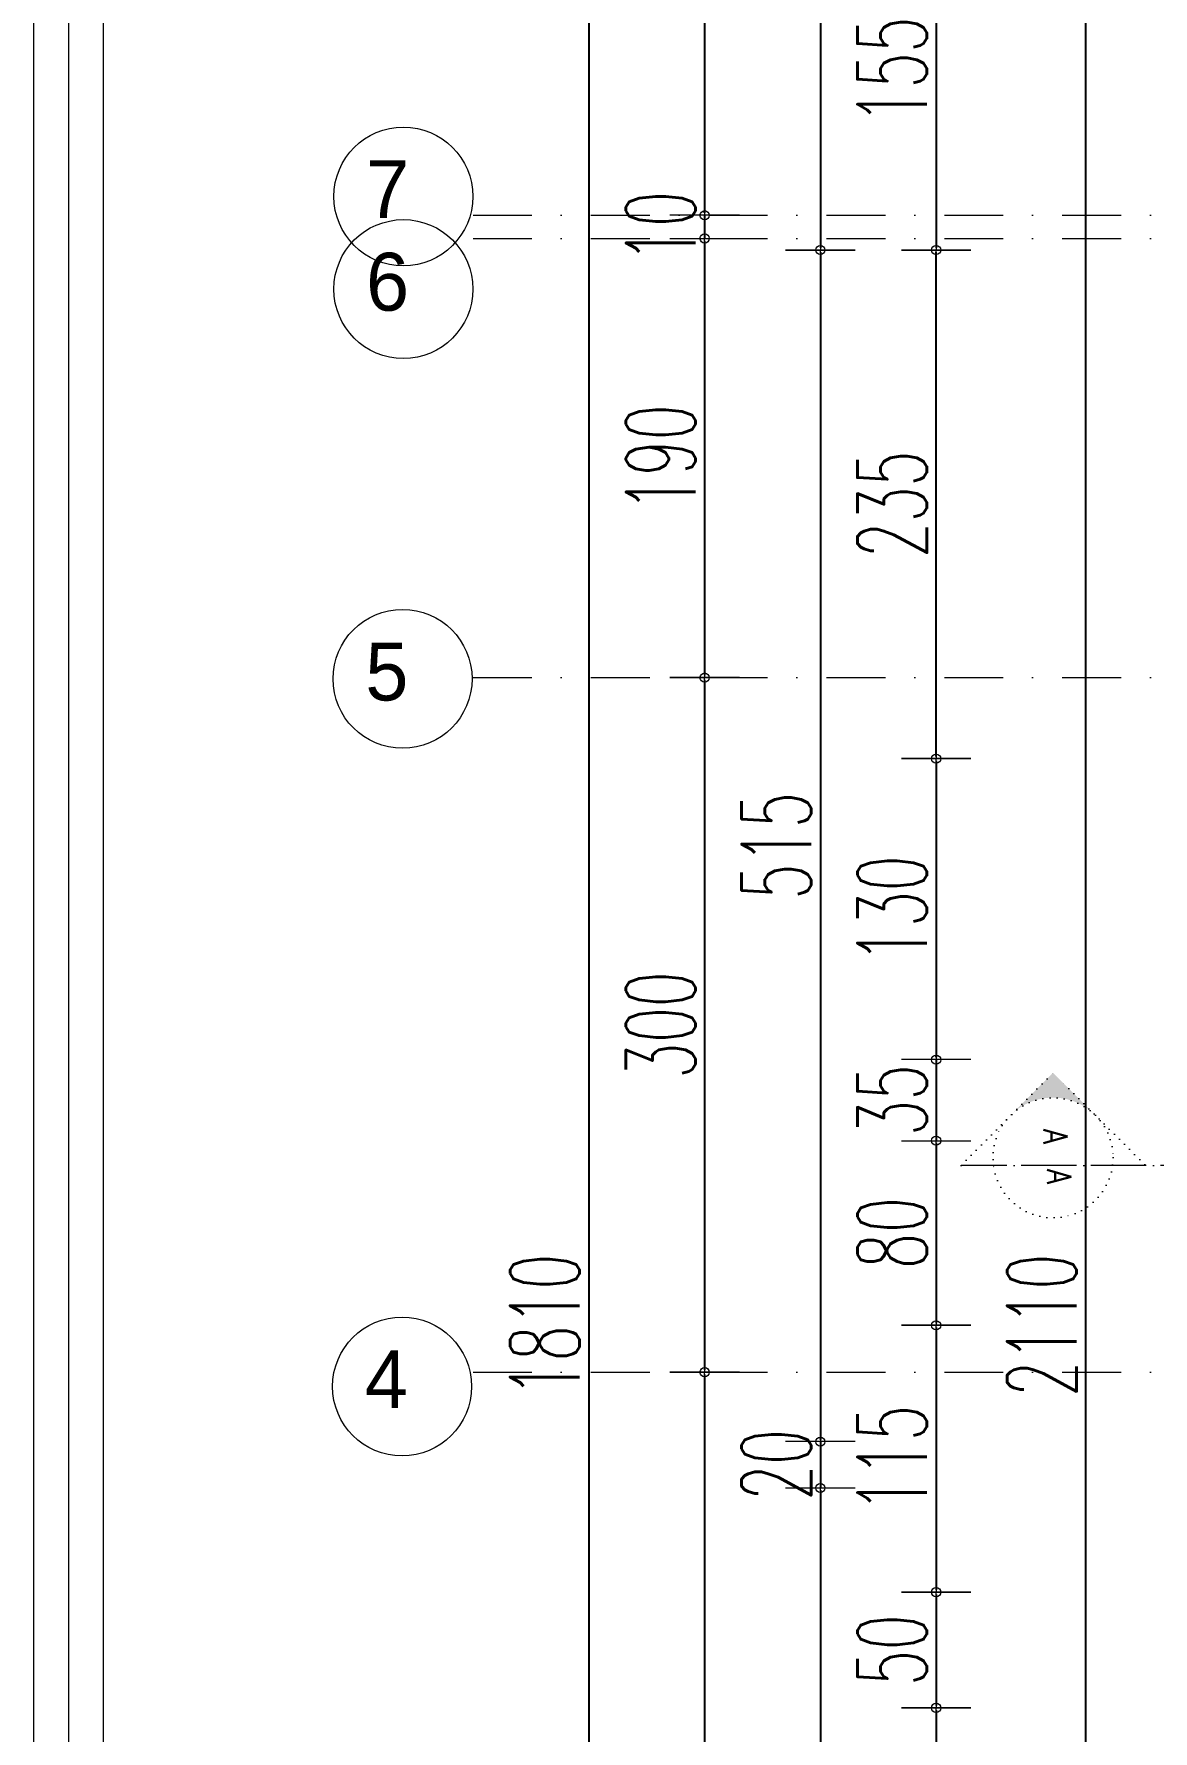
# Model space of a CAD drawing. Header units: millimetres. Extents: x -16104 to 67872, y -88009 to 12107.
# Drawn here: x 21110 to 21594, y 10345 to 11078 of the extents above; entities that cross this region are included whole.
import ezdxf
from ezdxf.enums import TextEntityAlignment as Align

# ---------------------------------------------------------------- set-up
doc = ezdxf.new("R2010")
doc.units = ezdxf.units.MM
for name, pattern in [('ACAD_ISO04W100', [30, 24, -3, 0, -3]), ('ACAD_ISO07W100', [3, 0, -3]), ('DASHDOTX2', [50.8, 25.4, -12.7, 0, -12.7])]:
    doc.linetypes.add(name, pattern=pattern)
doc.layers.get('0').update_dxf_attribs({"color": 241})
for name, color, linetype, lineweight in [('AKS', 1, 'ACAD_ISO07W100', 5), ('akslar', 144, 'Continuous', 20), ('c05', 32, 'Continuous', 13), ('OLCU', 54, 'Continuous', 13)]:
    doc.layers.add(name, color=color, linetype=linetype, lineweight=lineweight)
doc.styles.add('DIM', font='Txttw.shx', dxfattribs={"width": 0.6})
doc.styles.add('DIMENSIONS', font='simplex', dxfattribs={"width": 0.8})
doc.dimstyles.new('50', dxfattribs={"dimscale": 0, "dimtxt": 30, "dimasz": 1, "dimexe": 0, "dimexo": 2, "dimgap": 4, "dimtad": 1, "dimdec": 0, "dimzin": 0, "dimdsep": 46, "dimtxsty": 'DIM', "dimblk1": 'DOT', "dimblk2": 'DOT', "dimsah": 1, "dimcen": 1.5, "dimdle": 3, "dimse1": 1, "dimse2": 1, "dimclrd": 256, "dimclre": 9, "dimclrt": 256, "dimadec": 0, "dimazin": 0, "dimtfac": 0.24, "dimtdec": 0, "dimtix": 1, "dimtmove": 2, "dimatfit": 3, "dimldrblk": 'DOT', "dimfxl": 0, "dimtolj": 1, "dimtzin": 15, "dimarcsym": 0})

# ---------------------------------------------------------------- blocks, each defined once
blk = doc.blocks.new('DOT')
for p, q in [((0, 15), (0, -15)), ((-2, 0), (0, 0)), ((2, 0), (0, 0))]:
    blk.add_line(p, q)
blk.add_circle((0, 0), 2)
blk = doc.blocks.new('*D5001')
at = {"layer": 'Defpoints', "color": 0, "transparency": 16777216}
for p in [(21549.82, 11139.89), (21499.82, 10984.73), (21549.82, 10984.73)]:
    blk.add_point(p, dxfattribs=at)
at = {"layer": 'OLCU', "lineweight": -2, "transparency": 16777216}
blk.add_line((21499.82, 11138.89), (21499.82, 10985.73), dxfattribs=at)
for p, rotation in [((21499.82, 11139.89), 90), ((21499.82, 10984.73), 270)]:
    blk.add_blockref('DOT', p, dxfattribs=dict(at, rotation=rotation))
at = {"layer": 'OLCU', "transparency": 16777216, "insert": (21480.82, 11062.31), "char_height": 30, "attachment_point": 5, "rotation": 90, "style": 'DIM'}
blk.add_mtext('\\A1;155', dxfattribs=at)
blk = doc.blocks.new('*D5002')
at = {"layer": 'Defpoints', "color": 0, "transparency": 16777216}
for p in [(21549.82, 10765.04), (21499.82, 10635.04), (21549.82, 10635.04)]:
    blk.add_point(p, dxfattribs=at)
at = {"layer": 'OLCU', "lineweight": -2, "transparency": 16777216}
blk.add_line((21499.82, 10764.04), (21499.82, 10636.04), dxfattribs=at)
for p, rotation in [((21499.82, 10765.04), 90), ((21499.82, 10635.04), 270)]:
    blk.add_blockref('DOT', p, dxfattribs=dict(at, rotation=rotation))
at = {"layer": 'OLCU', "transparency": 16777216, "insert": (21480.82, 10700.04), "char_height": 30, "attachment_point": 5, "rotation": 90, "style": 'DIM'}
blk.add_mtext('\\A1;130', dxfattribs=at)
blk = doc.blocks.new('*D5003')
at = {"layer": 'Defpoints', "color": 0, "transparency": 16777216}
for p in [(21549.82, 10600.04), (21499.82, 10520.29), (21549.82, 10520.29)]:
    blk.add_point(p, dxfattribs=at)
at = {"layer": 'OLCU', "lineweight": -2, "transparency": 16777216}
blk.add_line((21499.82, 10599.04), (21499.82, 10521.29), dxfattribs=at)
for p, rotation in [((21499.82, 10600.04), 90), ((21499.82, 10520.29), 270)]:
    blk.add_blockref('DOT', p, dxfattribs=dict(at, rotation=rotation))
at = {"layer": 'OLCU', "transparency": 16777216, "insert": (21480.82, 10560.17), "char_height": 30, "attachment_point": 5, "rotation": 90, "style": 'DIM'}
blk.add_mtext('\\A1;80', dxfattribs=at)
blk = doc.blocks.new('*D5004')
at = {"layer": 'Defpoints', "color": 0, "transparency": 16777216}
for p in [(21549.82, 10520.29), (21499.82, 10405.04), (21549.82, 10405.04)]:
    blk.add_point(p, dxfattribs=at)
at = {"layer": 'OLCU', "lineweight": -2, "transparency": 16777216}
blk.add_line((21499.82, 10519.29), (21499.82, 10406.04), dxfattribs=at)
for p, rotation in [((21499.82, 10520.29), 90), ((21499.82, 10405.04), 270)]:
    blk.add_blockref('DOT', p, dxfattribs=dict(at, rotation=rotation))
at = {"layer": 'OLCU', "transparency": 16777216, "insert": (21480.82, 10462.67), "char_height": 30, "attachment_point": 5, "rotation": 90, "style": 'DIM'}
blk.add_mtext('\\A1;115', dxfattribs=at)
blk = doc.blocks.new('*D5007')
at = {"layer": 'Defpoints', "color": 0, "transparency": 16777216}
for p in [(21499.82, 10984.73), (21449.82, 10470.04), (21484.82, 10470.04)]:
    blk.add_point(p, dxfattribs=at)
at = {"layer": 'OLCU', "lineweight": -2, "transparency": 16777216}
blk.add_line((21449.82, 10983.73), (21449.82, 10471.04), dxfattribs=at)
for p, rotation in [((21449.82, 10984.73), 90), ((21449.82, 10470.04), 270)]:
    blk.add_blockref('DOT', p, dxfattribs=dict(at, rotation=rotation))
at = {"layer": 'OLCU', "transparency": 16777216, "insert": (21430.82, 10727.39), "char_height": 30, "attachment_point": 5, "rotation": 90, "style": 'DIM'}
blk.add_mtext('\\A1;515', dxfattribs=at)
blk = doc.blocks.new('*D5008')
at = {"layer": 'Defpoints', "color": 0, "transparency": 16777216}
for p in [(21549.82, 10450.04), (21449.82, 9615.54), (21484.82, 9615.54)]:
    blk.add_point(p, dxfattribs=at)
at = {"layer": 'OLCU', "lineweight": -2, "transparency": 16777216}
blk.add_line((21449.82, 10449.04), (21449.82, 9616.54), dxfattribs=at)
for p, rotation in [((21449.82, 10450.04), 90), ((21449.82, 9615.54), 270)]:
    blk.add_blockref('DOT', p, dxfattribs=dict(at, rotation=rotation))
at = {"layer": 'OLCU', "transparency": 16777216, "insert": (21430.82, 10032.79), "char_height": 30, "attachment_point": 5, "rotation": 90, "style": 'DIM'}
blk.add_mtext('\\A1;835', dxfattribs=at)
blk = doc.blocks.new('*D5010')
at = {"layer": 'Defpoints', "color": 0, "transparency": 16777216}
for p in [(21384.82, 11425.04), (21349.82, 9615.54), (21384.82, 9615.54)]:
    blk.add_point(p, dxfattribs=at)
at = {"layer": 'OLCU', "lineweight": -2, "transparency": 16777216}
blk.add_line((21349.82, 11424.04), (21349.82, 9616.54), dxfattribs=at)
for p, rotation in [((21349.82, 11425.04), 90), ((21349.82, 9615.54), 270)]:
    blk.add_blockref('DOT', p, dxfattribs=dict(at, rotation=rotation))
at = {"layer": 'OLCU', "transparency": 16777216, "insert": (21330.82, 10520.29), "char_height": 30, "attachment_point": 5, "rotation": 90, "style": 'DIM'}
blk.add_mtext('\\A1;1810', dxfattribs=at)
blk = doc.blocks.new('*D5038')
at = {"layer": 'Defpoints', "color": 0, "transparency": 16777216}
for p in [(21499.82, 10635.04), (21499.82, 10600.04), (21499.82, 10600.04)]:
    blk.add_point(p, dxfattribs=at)
at = {"layer": 'OLCU', "lineweight": -2, "transparency": 16777216}
for p, q in [((21499.82, 10636.04), (21499.82, 10637.04)), ((21499.82, 10635.04), (21499.82, 10600.04)), ((21499.82, 10599.04), (21499.82, 10598.04))]:
    blk.add_line(p, q, dxfattribs=at)
for p, rotation in [((21499.82, 10635.04), 270), ((21499.82, 10600.04), 90)]:
    blk.add_blockref('DOT', p, dxfattribs=dict(at, rotation=rotation))
at = {"layer": 'OLCU', "transparency": 16777216, "insert": (21480.82, 10617.54), "char_height": 30, "attachment_point": 5, "rotation": 90, "style": 'DIM'}
blk.add_mtext('\\A1;35', dxfattribs=at)
blk = doc.blocks.new('*D5039')
at = {"layer": 'Defpoints', "color": 0, "transparency": 16777216}
for p in [(21549.82, 10405.04), (21499.82, 10355.04), (21549.82, 10355.04)]:
    blk.add_point(p, dxfattribs=at)
at = {"layer": 'OLCU', "lineweight": -2, "transparency": 16777216}
blk.add_line((21499.82, 10404.04), (21499.82, 10356.04), dxfattribs=at)
for p, rotation in [((21499.82, 10405.04), 90), ((21499.82, 10355.04), 270)]:
    blk.add_blockref('DOT', p, dxfattribs=dict(at, rotation=rotation))
at = {"layer": 'OLCU', "transparency": 16777216, "insert": (21480.82, 10380.04), "char_height": 30, "attachment_point": 5, "rotation": 90, "style": 'DIM'}
blk.add_mtext('\\A1;50', dxfattribs=at)
blk = doc.blocks.new('*D5040')
at = {"layer": 'Defpoints', "color": 0, "transparency": 16777216}
for p in [(21549.82, 10355.04), (21499.82, 10285.04), (21549.82, 10285.04)]:
    blk.add_point(p, dxfattribs=at)
at = {"layer": 'OLCU', "lineweight": -2, "transparency": 16777216}
blk.add_line((21499.82, 10354.04), (21499.82, 10286.04), dxfattribs=at)
for p, rotation in [((21499.82, 10355.04), 90), ((21499.82, 10285.04), 270)]:
    blk.add_blockref('DOT', p, dxfattribs=dict(at, rotation=rotation))
at = {"layer": 'OLCU', "transparency": 16777216, "insert": (21480.82, 10320.04), "char_height": 30, "attachment_point": 5, "rotation": 90, "style": 'DIM'}
blk.add_mtext('\\A1;70', dxfattribs=at)
blk = doc.blocks.new('*D5044')
at = {"layer": 'Defpoints', "color": 0, "transparency": 16777216}
for p in [(21549.82, 11425.04), (21449.82, 10984.73), (21549.82, 10984.73)]:
    blk.add_point(p, dxfattribs=at)
at = {"layer": 'OLCU', "lineweight": -2, "transparency": 16777216}
blk.add_line((21449.82, 11424.04), (21449.82, 10985.73), dxfattribs=at)
for p, rotation in [((21449.82, 11425.04), 90), ((21449.82, 10984.73), 270)]:
    blk.add_blockref('DOT', p, dxfattribs=dict(at, rotation=rotation))
at = {"layer": 'OLCU', "transparency": 16777216, "insert": (21430.82, 11204.89), "char_height": 30, "attachment_point": 5, "rotation": 90, "style": 'DIM'}
blk.add_mtext('\\A1;440', dxfattribs=at)
blk = doc.blocks.new('*D5047')
at = {"layer": 'Defpoints', "color": 0, "transparency": 16777216}
for p in [(21449.82, 10470.04), (21449.82, 10450.04), (21449.82, 10450.04)]:
    blk.add_point(p, dxfattribs=at)
at = {"layer": 'OLCU', "lineweight": -2, "transparency": 16777216}
for p, q in [((21449.82, 10471.04), (21449.82, 10472.04)), ((21449.82, 10470.04), (21449.82, 10450.04)), ((21449.82, 10449.04), (21449.82, 10448.04))]:
    blk.add_line(p, q, dxfattribs=at)
for p, rotation in [((21449.82, 10470.04), 270), ((21449.82, 10450.04), 90)]:
    blk.add_blockref('DOT', p, dxfattribs=dict(at, rotation=rotation))
at = {"layer": 'OLCU', "transparency": 16777216, "insert": (21430.82, 10460.04), "char_height": 30, "attachment_point": 5, "rotation": 90, "style": 'DIM'}
blk.add_mtext('\\A1;20', dxfattribs=at)
blk = doc.blocks.new('*D5058')
at = {"layer": 'Defpoints', "color": 0, "transparency": 16777216}
for p in [(21399.82, 10999.73), (21399.82, 10989.73), (21399.82, 10989.73)]:
    blk.add_point(p, dxfattribs=at)
at = {"layer": 'OLCU', "lineweight": -2, "transparency": 16777216}
for p, q in [((21399.82, 11000.73), (21399.82, 11001.73)), ((21399.82, 10999.73), (21399.82, 10989.73)), ((21399.82, 10988.73), (21399.82, 10987.73))]:
    blk.add_line(p, q, dxfattribs=at)
for p, rotation in [((21399.82, 10999.73), 270), ((21399.82, 10989.73), 90)]:
    blk.add_blockref('DOT', p, dxfattribs=dict(at, rotation=rotation))
at = {"layer": 'OLCU', "transparency": 16777216, "insert": (21380.82, 10994.73), "char_height": 30, "attachment_point": 5, "rotation": 90, "style": 'DIM'}
blk.add_mtext('\\A1;10', dxfattribs=at)
blk = doc.blocks.new('*D5059')
at = {"layer": 'Defpoints', "color": 0, "transparency": 16777216}
for p in [(21399.82, 10989.73), (21399.82, 10800.04), (21399.82, 10800.04)]:
    blk.add_point(p, dxfattribs=at)
at = {"layer": 'OLCU', "lineweight": -2, "transparency": 16777216}
blk.add_line((21399.82, 10988.73), (21399.82, 10801.04), dxfattribs=at)
for p, rotation in [((21399.82, 10989.73), 90), ((21399.82, 10800.04), 270)]:
    blk.add_blockref('DOT', p, dxfattribs=dict(at, rotation=rotation))
at = {"layer": 'OLCU', "transparency": 16777216, "insert": (21380.82, 10894.89), "char_height": 30, "attachment_point": 5, "rotation": 90, "style": 'DIM'}
blk.add_mtext('\\A1;190', dxfattribs=at)
blk = doc.blocks.new('*D5060')
at = {"layer": 'Defpoints', "color": 0, "transparency": 16777216}
for p in [(21399.82, 10800.04), (21399.82, 10500.04), (21399.82, 10500.04)]:
    blk.add_point(p, dxfattribs=at)
at = {"layer": 'OLCU', "lineweight": -2, "transparency": 16777216}
blk.add_line((21399.82, 10799.04), (21399.82, 10501.04), dxfattribs=at)
for p, rotation in [((21399.82, 10800.04), 90), ((21399.82, 10500.04), 270)]:
    blk.add_blockref('DOT', p, dxfattribs=dict(at, rotation=rotation))
at = {"layer": 'OLCU', "transparency": 16777216, "insert": (21380.82, 10650.04), "char_height": 30, "attachment_point": 5, "rotation": 90, "style": 'DIM'}
blk.add_mtext('\\A1;300', dxfattribs=at)
blk = doc.blocks.new('*D5069')
at = {"layer": 'Defpoints', "color": 0, "transparency": 16777216}
for p in [(21549.82, 10600.04), (21499.82, 10520.29), (21549.82, 10520.29)]:
    blk.add_point(p, dxfattribs=at)
at = {"layer": 'OLCU', "lineweight": -2, "transparency": 16777216}
blk.add_line((21499.82, 10599.04), (21499.82, 10521.29), dxfattribs=at)
for p, rotation in [((21499.82, 10600.04), 90), ((21499.82, 10520.29), 270)]:
    blk.add_blockref('DOT', p, dxfattribs=dict(at, rotation=rotation))
at = {"layer": 'OLCU', "transparency": 16777216, "insert": (21480.82, 10560.17), "char_height": 30, "attachment_point": 5, "rotation": 90, "style": 'DIM'}
blk.add_mtext('\\A1;80', dxfattribs=at)
blk = doc.blocks.new('*D5078')
at = {"layer": 'Defpoints', "color": 0, "transparency": 16777216}
for p in [(21399.82, 11415.04), (21399.82, 10999.73), (21399.82, 10999.73)]:
    blk.add_point(p, dxfattribs=at)
at = {"layer": 'OLCU', "lineweight": -2, "transparency": 16777216}
blk.add_line((21399.82, 11414.04), (21399.82, 11000.73), dxfattribs=at)
for p, rotation in [((21399.82, 11415.04), 90), ((21399.82, 10999.73), 270)]:
    blk.add_blockref('DOT', p, dxfattribs=dict(at, rotation=rotation))
at = {"layer": 'OLCU', "transparency": 16777216, "insert": (21380.82, 11207.38), "char_height": 30, "attachment_point": 5, "rotation": 90, "style": 'DIM'}
blk.add_mtext('\\A1;415', dxfattribs=at)
blk = doc.blocks.new('*D5079')
at = {"layer": 'Defpoints', "color": 0, "transparency": 16777216}
for p in [(21399.82, 10500.04), (21399.82, 10090.04), (21399.82, 10090.04)]:
    blk.add_point(p, dxfattribs=at)
at = {"layer": 'OLCU', "lineweight": -2, "transparency": 16777216}
blk.add_line((21399.82, 10499.04), (21399.82, 10091.04), dxfattribs=at)
for p, rotation in [((21399.82, 10500.04), 90), ((21399.82, 10090.04), 270)]:
    blk.add_blockref('DOT', p, dxfattribs=dict(at, rotation=rotation))
at = {"layer": 'OLCU', "transparency": 16777216, "insert": (21380.82, 10295.04), "char_height": 30, "attachment_point": 5, "rotation": 90, "style": 'DIM'}
blk.add_mtext('\\A1;400', dxfattribs=at)
blk = doc.blocks.new('*D5089')
at = {"layer": 'Defpoints', "color": 0, "transparency": 16777216}
for p in [(21564.51, 11575.04), (21564.51, 11575.04), (21564.51, 9465.54)]:
    blk.add_point(p, dxfattribs=at)
at = {"layer": 'OLCU', "lineweight": -2, "transparency": 16777216}
blk.add_line((21564.51, 9466.54), (21564.51, 11574.04), dxfattribs=at)
for p, rotation in [((21564.51, 11575.04), 90), ((21564.51, 9465.54), 270)]:
    blk.add_blockref('DOT', p, dxfattribs=dict(at, rotation=rotation))
at = {"layer": 'OLCU', "transparency": 16777216, "insert": (21545.51, 10520.29), "char_height": 30, "attachment_point": 5, "rotation": 90, "style": 'DIM'}
blk.add_mtext('\\A1;2110', dxfattribs=at)
blk = doc.blocks.new('*D5104')
at = {"layer": 'Defpoints', "color": 0, "transparency": 16777216}
for p in [(21499.82, 10984.73), (21499.82, 10984.73), (21499.82, 10765.04)]:
    blk.add_point(p, dxfattribs=at)
at = {"layer": 'OLCU', "lineweight": -2, "transparency": 16777216}
blk.add_line((21499.82, 10766.04), (21499.82, 10983.73), dxfattribs=at)
for p, rotation in [((21499.82, 10984.73), 90), ((21499.82, 10765.04), 270)]:
    blk.add_blockref('DOT', p, dxfattribs=dict(at, rotation=rotation))
at = {"layer": 'OLCU', "transparency": 16777216, "insert": (21480.82, 10874.89), "char_height": 30, "attachment_point": 5, "rotation": 90, "style": 'DIM'}
blk.add_mtext('\\A1;235', dxfattribs=at)

msp = doc.modelspace()

# ---------------------------------------------------------------- hatches: boundary and pattern name
at = {"layer": 'AKS'}
msp.add_hatch(color=1, dxfattribs=at).paths.add_polyline_path([(21568.65, 10611.04), (21550.32, 10629.38), (21531.98, 10611.05, -0.198912), (21550.32, 10618.64, -0.198912)])
msp.add_hatch(color=1, dxfattribs=at).paths.add_polyline_path([(21568.65, 10611.04), (21550.32, 10629.38), (21531.98, 10611.05, -0.198912), (21550.32, 10618.64, -0.198912)])

# ---------------------------------------------------------------- linework, layer by layer
at = {"layer": 'AKS', "color": 1, "linetype": 'ACAD_ISO07W100'}
for p, q in [((21510.64, 10589.37), (21550.32, 10629.38)), ((21589.96, 10589.73), (21553.3, 10626.4))]:
    msp.add_line(p, q, dxfattribs=at)
at = {"layer": 'AKS', "color": 1, "linetype": 'ACAD_ISO04W100'}
msp.add_line((24119, 10589.37), (21510.64, 10589.37), dxfattribs=at)
at = {"layer": 'AKS', "linetype": 'ByBlock'}
for centre in [(21269.68, 11007.86), (21269.68, 10967.86), (21269.35, 10799.51), (21269.11, 10493.86)]:
    msp.add_circle(centre, 30, dxfattribs=at)
at = {"layer": 'AKS', "color": 1, "linetype": 'ACAD_ISO07W100'}
msp.add_circle((21550.32, 10592.71), 25.93, dxfattribs=at)
at = {"layer": 'akslar', "linetype": 'DASHDOTX2'}
for p, q in [((21299.82, 10999.73), (24349.82, 10999.73)), ((21299.82, 10989.73), (22719.32, 10989.73)), ((21299.82, 10800.04), (24349.82, 10800.04)), ((21299.82, 10500.04), (24349.82, 10500.04))]:
    msp.add_line(p, q, dxfattribs=at)
at = {"layer": 'c05'}
for points in [[(24640.36, 8939.59), (24640.36, 8729.34), (21110.11, 8729.34), (21110.11, 12107.12), (24640.36, 12107.12), (24640.36, 10251.03)], [(24625.36, 8939.59), (24625.36, 8744.34), (21125.11, 8744.34), (21125.11, 12092.12), (24625.36, 12092.12), (24625.36, 10251.03)], [(24610.36, 8939.59), (24610.36, 8759.34), (21140.11, 8759.34), (21140.11, 12077.12), (24610.36, 12077.12), (24610.36, 10251.03)]]:
    msp.add_lwpolyline(points, dxfattribs=at)

# ---------------------------------------------------------------- texts
at = {"layer": 'AKS', "color": 1, "style": 'DIMENSIONS', "width": 0.8}
for p in [(21551.43, 10601.83), (21553.02, 10584.51)]:
    msp.add_text('A', height=10.37, rotation=269.57786, dxfattribs=at).set_placement(p, align=Align.MIDDLE)
at = {"layer": 'AKS', "char_height": 25, "width": 35.6591, "attachment_point": 1}
for s, insert in [('7', (21253.58, 11023.53)), ('6', (21253.58, 10983.53)), ('5', (21253.26, 10815.18)), ('4', (21253.02, 10509.53))]:
    msp.add_mtext(s, dxfattribs=dict(at, insert=insert))

# ---------------------------------------------------------------- dimensions: what is measured, and where the dimension line sits
at = {"layer": 'OLCU'}
for base, p1, p2, text, picture, middle in [((21564.51, 11575.04), (21564.51, 9465.54), (21564.51, 11575.04), '2110', '*D5089', (21545.51, 10520.29)), ((21349.82, 9615.54), (21384.82, 11425.04), (21384.82, 9615.54), '1810', '*D5010', (21330.82, 10520.29)), ((21399.82, 10999.73), (21399.82, 11415.04), (21399.82, 10999.73), '415', '*D5078', (21380.82, 11207.38)), ((21399.82, 10989.73), (21399.82, 10999.73), (21399.82, 10989.73), '10', '*D5058', (21380.82, 10994.73)), ((21399.82, 10800.04), (21399.82, 10989.73), (21399.82, 10800.04), '190', '*D5059', (21380.82, 10894.89)), ((21499.82, 10984.73), (21499.82, 10765.04), (21499.82, 10984.73), '235', '*D5104', (21480.82, 10874.89)), ((21399.82, 10500.04), (21399.82, 10800.04), (21399.82, 10500.04), '300', '*D5060', (21380.82, 10650.04)), ((21399.82, 10090.04), (21399.82, 10500.04), (21399.82, 10090.04), '400', '*D5079', (21380.82, 10295.04))]:
    dim = msp.add_linear_dim(base=base, p1=p1, p2=p2, angle=90, text=text, dimstyle='50', override={"dimscale": 1}, dxfattribs=at)
    dim.commit()
    dim.dimension.update_dxf_attribs({"geometry": picture, "text_midpoint": middle})
for base, p1, p2, picture, middle in [((21449.82, 10984.73), (21549.82, 11425.04), (21549.82, 10984.73), '*D5044', (21430.82, 11204.89)), ((21499.82, 10984.73), (21549.82, 11139.89), (21549.82, 10984.73), '*D5001', (21480.82, 11062.31)), ((21449.82, 10470.04), (21499.82, 10984.73), (21484.82, 10470.04), '*D5007', (21430.82, 10727.39)), ((21499.82, 10635.04), (21549.82, 10765.04), (21549.82, 10635.04), '*D5002', (21480.82, 10700.04)), ((21499.82, 10600.04), (21499.82, 10635.04), (21499.82, 10600.04), '*D5038', (21480.82, 10617.54)), ((21499.82, 10520.29), (21549.82, 10600.04), (21549.82, 10520.29), '*D5003', (21480.82, 10560.17)), ((21499.82, 10520.29), (21549.82, 10600.04), (21549.82, 10520.29), '*D5069', (21480.82, 10560.17)), ((21499.82, 10405.04), (21549.82, 10520.29), (21549.82, 10405.04), '*D5004', (21480.82, 10462.67)), ((21449.82, 10450.04), (21449.82, 10470.04), (21449.82, 10450.04), '*D5047', (21430.82, 10460.04)), ((21449.81697263, 9615.54463968), (21549.81697263, 10450.04463968), (21484.81697263, 9615.54463968), '*D5008', (21430.81697263, 10032.79463968)), ((21499.82, 10355.04), (21549.82, 10405.04), (21549.82, 10355.04), '*D5039', (21480.82, 10380.04)), ((21499.82, 10285.04), (21549.82, 10355.04), (21549.82, 10285.04), '*D5040', (21480.82, 10320.04))]:
    dim = msp.add_linear_dim(base=base, p1=p1, p2=p2, angle=90, dimstyle='50', override={"dimscale": 1}, dxfattribs=at)
    dim.commit()
    dim.dimension.update_dxf_attribs({"geometry": picture, "text_midpoint": middle})

doc.saveas('drawing.dxf')
